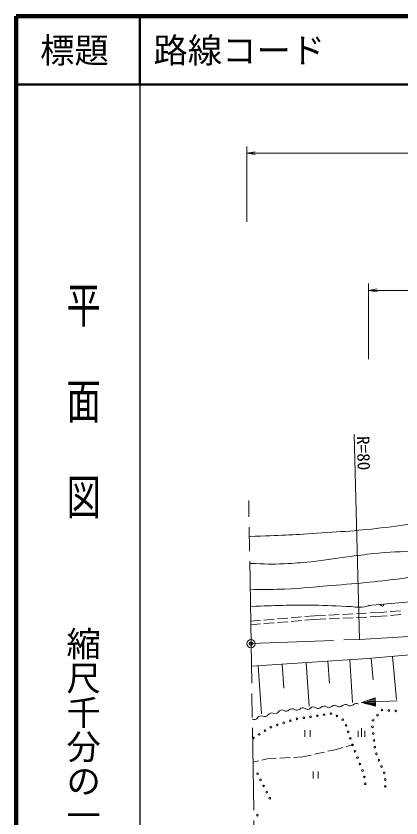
# Model space of a CAD drawing. Units: millimetres at full size, sheet at 1:1000; details may follow other scales. Extents: x 40000 to 680000, y 20000 to 380000.
# Drawn here: x 40000 to 96045, y 263094 to 380000 of the extents above; entities that cross this region are included whole.
import ezdxf
from ezdxf.enums import TextEntityAlignment as Align

# ---------------------------------------------------------------- set-up
doc = ezdxf.new("R2010")
doc.units = ezdxf.units.MM
doc.header["$LTSCALE"] = 1000
doc.header["$PDMODE"] = 32
doc.header["$PDSIZE"] = 500
doc.linetypes.add('CHAIN', pattern=[18.5, 12, -1.5, 3.5, -1.5])
for name, color, linetype, lineweight in [('M-BGD', 7, 'Continuous', 13), ('M-BMK', 2, 'CHAIN', 13), ('M-BMK-SRVR', 3, 'Continuous', 13), ('M-STR-HTXT', 7, 'Continuous', 13), ('M-TTL', 2, 'Continuous', 140), ('M-TTL-BAND', 7, 'Continuous', 25), ('M-TTL-LINE', 7, 'Continuous', 50)]:
    doc.layers.add(name, color=color, linetype=linetype, lineweight=lineweight)
doc.layers.add('M-OTRS', color=6, linetype='Continuous')
doc.layers.add('M-TTL-TXT', color=7, linetype='Continuous')
doc.styles.add('@ＭＳ ゴシック', font='')
doc.styles.add('ＭＳ ゴシック', font='')
doc.styles.get('@ＭＳ ゴシック').set_extended_font_data('@MS Gothic')
doc.styles.get('ＭＳ ゴシック').set_extended_font_data('MS Gothic')

# ---------------------------------------------------------------- blocks, each defined once
blk = doc.blocks.new('open_arrow')
at = {"color": 0, "linetype": 'Continuous', "lineweight": -2}
blk.add_lwpolyline([(7.5, 1.25), (0, 0), (7.5, -1.25)], dxfattribs=at)

msp = doc.modelspace()

# ---------------------------------------------------------------- linework, layer by layer
at = {"layer": 'M-BGD'}
for p, q in [((80057, 292277), (81552, 292399)), ((82051, 292440), (83456, 292555)), ((83456, 292555), (85059, 292639)), ((85558, 292665), (87056, 292743)), ((87556, 292769), (89054, 292847)), ((87587, 292221), (89085, 292293)), ((89553, 292873), (91051, 292952)), ((89584, 292318), (91082, 292390)), ((91550, 292978), (93153, 293061)), ((91582, 292414), (93209, 292493)), ((93153, 293061), (93979, 293129)), ((93209, 292493), (94027, 292566)), ((94478, 293170), (95973, 293294)), ((94525, 292611), (96019, 292745)), ((74166, 291795), (75572, 291910)), ((74175, 291268), (75579, 291382)), ((76070, 291951), (77565, 292073)), ((76078, 291422), (77573, 291543)), ((78064, 292114), (79559, 292236)), ((78071, 291584), (79566, 291705)), ((80064, 291746), (81560, 291867)), ((82058, 291907), (83462, 292021)), ((83462, 292021), (85090, 292100)), ((85589, 292124), (87087, 292197)), ((94825, 286647), (95401, 280366)), ((75272, 285270), (75730, 278289)), ((78763, 285499), (78992, 282008)), ((82253, 285728), (82669, 279391)), ((85422, 285936), (85630, 282767)), ((88591, 286144), (89001, 279902)), ((91711, 286362), (91996, 283247)), ((90322, 279919), (92293, 280608)), ((92347, 279409), (92293, 280608)), ((90322, 279919), (92320, 280008)), ((90322, 279919), (92347, 279409)), ((92314, 280128), (90716, 280057)), ((92325, 279889), (90727, 279817)), ((91110, 280195), (92309, 280248)), ((91132, 279715), (92330, 279769)), ((92304, 280368), (91504, 280332)), ((92336, 279649), (91537, 279613)), ((91899, 280470), (92298, 280488)), ((91942, 279511), (92341, 279529)), ((95505, 280151), (92320, 280008)), ((90301, 274922), (90301, 276172)), ((82055, 275897), (82055, 274897)), ((82805, 274897), (82805, 275897)), ((89801, 274922), (89801, 275797)), ((90801, 274922), (90801, 275797)), ((88061, 273492), (88981, 273757)), ((83461, 272379), (84925, 272704)), ((85413, 272812), (86661, 273089)), ((86661, 273089), (87581, 273354)), ((74504, 271230), (75289, 271411)), ((75776, 271524), (76562, 271705)), ((76562, 271705), (77895, 271779)), ((78394, 271807), (79892, 271891)), ((80391, 271919), (81725, 271994)), ((81725, 271994), (82972, 272271)), ((83250, 269864), (83250, 268864)), ((84000, 268864), (84000, 269864))]:
    msp.add_line(p, q, dxfattribs=at)
for points in [[(74274, 285204), (91228, 286317), (100056, 287127), (106531, 288214), (113209, 289859), (120747, 292641), (141311, 300280), (152112, 304403), (156387, 305971), (159616, 307143), (163107, 307969), (166041, 308475), (171032, 308711), (171302, 308408), (170476, 307700)], [(91342, 294051), (101687, 295012), (109731, 296656), (120886, 300501), (129790, 303840)]]:
    msp.add_lwpolyline(points, dxfattribs=at)
for centre in [(84861, 278148), (85850, 278299), (93280, 278826), (94278, 278767), (95277, 278707), (78995, 276965), (79947, 277271), (80907, 277547), (81895, 277697), (82884, 277848), (83872, 277998), (86733, 277964), (87572, 277419), (91992, 277320), (92628, 278092), (76249, 275812), (77097, 276342), (78043, 276660), (88049, 276595), (91900, 276387), (74553, 274752), (75401, 275282), (88361, 275645), (88673, 274695), (92012, 275394), (88986, 273745), (92125, 274400), (89351, 272815), (92237, 273406), (92469, 272443), (89717, 271884), (92847, 271518), (90083, 270953), (90449, 270023), (93225, 270592), (75163, 269550), (90722, 269069), (93603, 269666), (75607, 268654), (76052, 267758), (90828, 268075), (93766, 268698), (93766, 267698), (76496, 266862), (76940, 265966), (75142, 263498)]:
    msp.add_circle(centre, 125, dxfattribs=at)
for centre, radius, start, end in [((93333, 294236), 250, 185.30809, 5.30809), ((86401, 278950), 581, 52.53686, 136.74043), ((87108, 279873), 581, 232.53686, 316.74043), ((87955, 279076), 581, 52.53686, 136.74043), ((88662, 279999), 581, 232.53686, 316.74043), ((89508, 279202), 581, 52.53686, 136.74043), ((77197, 277809), 600, 64.33021, 147.14097), ((77717, 278891), 600, 244.33021, 327.14097), ((78725, 278240), 600, 64.33021, 147.14097), ((79339, 279242), 581, 232.53686, 316.74043), ((80186, 278446), 581, 52.53686, 136.74043), ((80893, 279368), 581, 232.53686, 316.74043), ((81739, 278572), 581, 52.53686, 136.74043), ((82446, 279494), 581, 232.53686, 316.74043), ((83293, 278698), 581, 52.53686, 136.74043), ((84000, 279621), 581, 232.53686, 316.74043), ((84847, 278824), 581, 52.53686, 136.74043), ((85554, 279747), 581, 232.53686, 316.74043), ((74661, 278030), 600, 244.33021, 327.14097), ((75669, 277379), 600, 64.33021, 147.14097), ((76189, 278461), 600, 244.33021, 327.14097)]:
    msp.add_arc(centre, radius, start, end, dxfattribs=at)
for points, knots in [([(73964, 304139), (78694, 304295), (79956, 304344), (83791, 304596), (88037, 304875), (90423, 305002), (94642, 305557), (98412, 306053), (100522, 306402), (104229, 307252), (107370, 307972), (109096, 308534), (112146, 309579), (114736, 310466), (116134, 311117), (118621, 312260), (120259, 313013), (121227, 313372), (122719, 314385), (123968, 315233), (124476, 315956), (125552, 317015), (126608, 318055), (127027, 318815), (128157, 319773), (129111, 320580), (129696, 320986), (130788, 321594), (131696, 322100), (132268, 322257), (133216, 322681), (133216, 322681), (133216, 322681), (133216, 322681)], [0, 0, 0, 0, 1, 1, 1, 2, 2, 2, 3, 3, 3, 4, 4, 4, 5, 5, 5, 6, 6, 6, 7, 7, 7, 8, 8, 8, 9, 9, 9, 10, 10, 10, 11, 11, 11, 11]), ([(74028, 300204), (76406, 300113), (77087, 300069), (79045, 300153), (80560, 300219), (81408, 300291), (82915, 300457), (85163, 300704), (86412, 300933), (88657, 301216), (90265, 301419), (91166, 301542), (92780, 301696), (95234, 301931), (96621, 301899), (99078, 302101), (100858, 302248), (101868, 302245), (103631, 302531), (105893, 302898), (107141, 303229), (109348, 303846), (112272, 304665), (113880, 305243), (116708, 306351), (119563, 307468), (121158, 308125), (123892, 309512), (125609, 310384), (126537, 310940), (128167, 311966), (129941, 313083), (130839, 313860), (132644, 314925), (133603, 315492), (134120, 315879), (135173, 316241), (136225, 316602), (136859, 316659), (137956, 316848), (139202, 317063), (139930, 316994), (141168, 317253), (142332, 317495), (142988, 317647), (144102, 318062), (145523, 318592), (146221, 319118), (147618, 319706), (148926, 320257), (149658, 320593), (151033, 320946), (152636, 321356), (153580, 321411), (155232, 321502), (156515, 321573), (157237, 321457), (158520, 321376), (160024, 321281), (160859, 321112), (162365, 321047), (164744, 320944), (166081, 321040), (168461, 320971), (169440, 320943), (169994, 320973), (170965, 320844), (171956, 320713), (172470, 320434), (173444, 320212), (174496, 319972), (175079, 319786), (176150, 319656), (176937, 319560), (177382, 319535), (178174, 319529), (179510, 319519), (180254, 319661), (181589, 319706), (183692, 319778), (184872, 319826), (186976, 319790), (188120, 319771), (188758, 319685), (189894, 319554), (192563, 319249), (194026, 318851), (196673, 318391), (198617, 318053), (199694, 317794), (201647, 317514), (202635, 317372), (203195, 317298), (204194, 317295), (204681, 317293), (204855, 317291), (205441, 317328)], [0, 0, 0, 0, 1, 1, 1, 2, 2, 2, 3, 3, 3, 4, 4, 4, 5, 5, 5, 6, 6, 6, 7, 7, 7, 8, 8, 8, 9, 9, 9, 10, 10, 10, 11, 11, 11, 12, 12, 12, 13, 13, 13, 14, 14, 14, 15, 15, 15, 16, 16, 16, 17, 17, 17, 18, 18, 18, 19, 19, 19, 20, 20, 20, 21, 21, 21, 22, 22, 22, 23, 23, 23, 24, 24, 24, 25, 25, 25, 26, 26, 26, 27, 27, 27, 28, 28, 28, 29, 29, 29, 30, 30, 30, 31, 31, 31, 32, 32, 32, 32]), ([(74090, 296430), (75955, 296391), (76471, 296403), (77997, 296432), (81066, 296489), (82779, 296709), (85838, 296963), (90233, 297328), (92697, 297543), (97069, 298126), (101029, 298655), (103236, 299052), (107161, 299796), (109545, 300248), (110886, 300491), (113232, 301111), (115428, 301692), (116635, 302110), (118772, 302882), (121533, 303879), (123076, 304458), (125753, 305664), (128106, 306724), (129313, 307546), (131646, 308649), (133338, 309448), (134275, 309928), (136022, 310597), (137513, 311167), (138360, 311476), (139909, 311861), (141885, 312353), (143101, 312082), (145069, 312603), (146329, 312937), (146997, 313258), (148189, 313784), (149327, 314285), (149885, 314731), (151022, 315234), (152503, 315888), (153350, 316252), (154923, 316633), (156044, 316905), (156718, 316765), (157868, 316858), (159652, 317003), (160658, 317011), (162433, 317241), (163462, 317374), (164023, 317553), (165052, 317690), (165839, 317795), (166281, 317891), (167076, 317893), (168112, 317894), (168688, 317765), (169718, 317645), (171150, 317478), (171955, 317379), (173371, 317106), (173868, 317010), (174166, 317003), (174630, 316802), (174984, 316650), (175205, 316590), (175507, 316352), (175627, 316258), (175677, 316221), (175800, 316094)], [0, 0, 0, 0, 1, 1, 1, 2, 2, 2, 3, 3, 3, 4, 4, 4, 5, 5, 5, 6, 6, 6, 7, 7, 7, 8, 8, 8, 9, 9, 9, 10, 10, 10, 11, 11, 11, 12, 12, 12, 13, 13, 13, 14, 14, 14, 15, 15, 15, 16, 16, 16, 17, 17, 17, 18, 18, 18, 19, 19, 19, 20, 20, 20, 21, 21, 21, 22, 22, 22, 23, 23, 23, 23]), ([(91563, 294071), (91198, 293961), (91067, 293947), (90744, 293891), (89720, 293713), (89122, 293914), (88083, 293943), (85943, 294003), (84746, 294119), (82605, 294130), (81129, 294138), (80302, 294118), (78827, 294086), (76992, 294045), (76403, 294016), (74131, 293916)], [0, 0, 0, 0, 1, 1, 1, 2, 2, 2, 3, 3, 3, 4, 4, 4, 5, 5, 5, 5])]:
    msp.add_open_spline(points, degree=3, knots=knots, dxfattribs=at)
at = {"layer": 'M-BMK'}
for p, q in [((74220, 288510), (73878, 309391)), ((74922, 245748), (74220, 288510))]:
    msp.add_line(p, q, dxfattribs=at)
msp.add_lwpolyline([(74220, 288510), (90022, 289129), (97220, 289558), (105825, 290960), (112560, 292735), (118783, 294879), (134845, 300901), (137574, 302027), (146656, 305461), (150433, 306856), (156100, 308721), (160569, 309841), (164156, 310528), (169550, 311138), (170720, 311257), (176003, 311401), (181095, 311162), (190529, 310400), (201226, 309527), (219023, 308176)], dxfattribs=at)
at = {"layer": 'M-BMK-SRVR'}
msp.add_circle((74220, 288510), 600, dxfattribs=at)
at = {"layer": 'M-OTRS'}
msp.add_point((74220, 288510), dxfattribs=at)
at = {"layer": 'M-STR-HTXT'}
for p, q in [((73586, 350004), (73586, 361000)), ((73586, 360000), (283029, 360000)), ((91342, 330000), (91342, 341000)), ((91342, 340000), (129790, 340000)), ((90022, 289129), (89217, 319065))]:
    msp.add_line(p, q, dxfattribs=at)
at = {"layer": 'M-TTL'}
for p, q in [((40000, 380000), (40000, 20000)), ((680000, 380000), (40000, 380000))]:
    msp.add_line(p, q, dxfattribs=at)
at = {"layer": 'M-TTL-BAND'}
msp.add_line((58000, 370000), (58000, 20000), dxfattribs=at)
at = {"layer": 'M-TTL-LINE'}
for p, q in [((58000, 380000), (58000, 370000)), ((40000, 370000), (680000, 370000))]:
    msp.add_line(p, q, dxfattribs=at)

# ---------------------------------------------------------------- block references
at = {"layer": 'M-STR-HTXT', "xscale": 167, "yscale": 167}
for p in [(73586, 360000), (91342, 340000)]:
    msp.add_blockref('open_arrow', p, dxfattribs=at)

# ---------------------------------------------------------------- texts
at = {"layer": 'M-STR-HTXT', "style": 'ＭＳ ゴシック'}
msp.add_text('R=80', height=1833, rotation=271.541, dxfattribs=at).set_placement((90601, 316273), align=Align.MIDDLE_CENTER)
at = {"layer": 'M-TTL-BAND', "style": '@ＭＳ ゴシック', "width": 1.4}
msp.add_text('平  面  図', height=3666, rotation=270, dxfattribs=at).set_placement((49777, 306475), align=Align.MIDDLE_RIGHT)
at = {"layer": 'M-TTL-BAND', "style": '@ＭＳ ゴシック'}
msp.add_text('縮尺千分の一', height=3666, rotation=270, dxfattribs=at).set_placement((49777, 261030), align=Align.MIDDLE_RIGHT)
at = {"layer": 'M-TTL-TXT', "style": 'ＭＳ ゴシック'}
msp.add_text('標題', height=3666, dxfattribs=at).set_placement((48500, 375000), align=Align.MIDDLE_CENTER)
msp.add_text('路線コード', height=3666, dxfattribs=at).set_placement((60000, 375000), align=Align.MIDDLE_LEFT)

doc.saveas('drawing.dxf')
